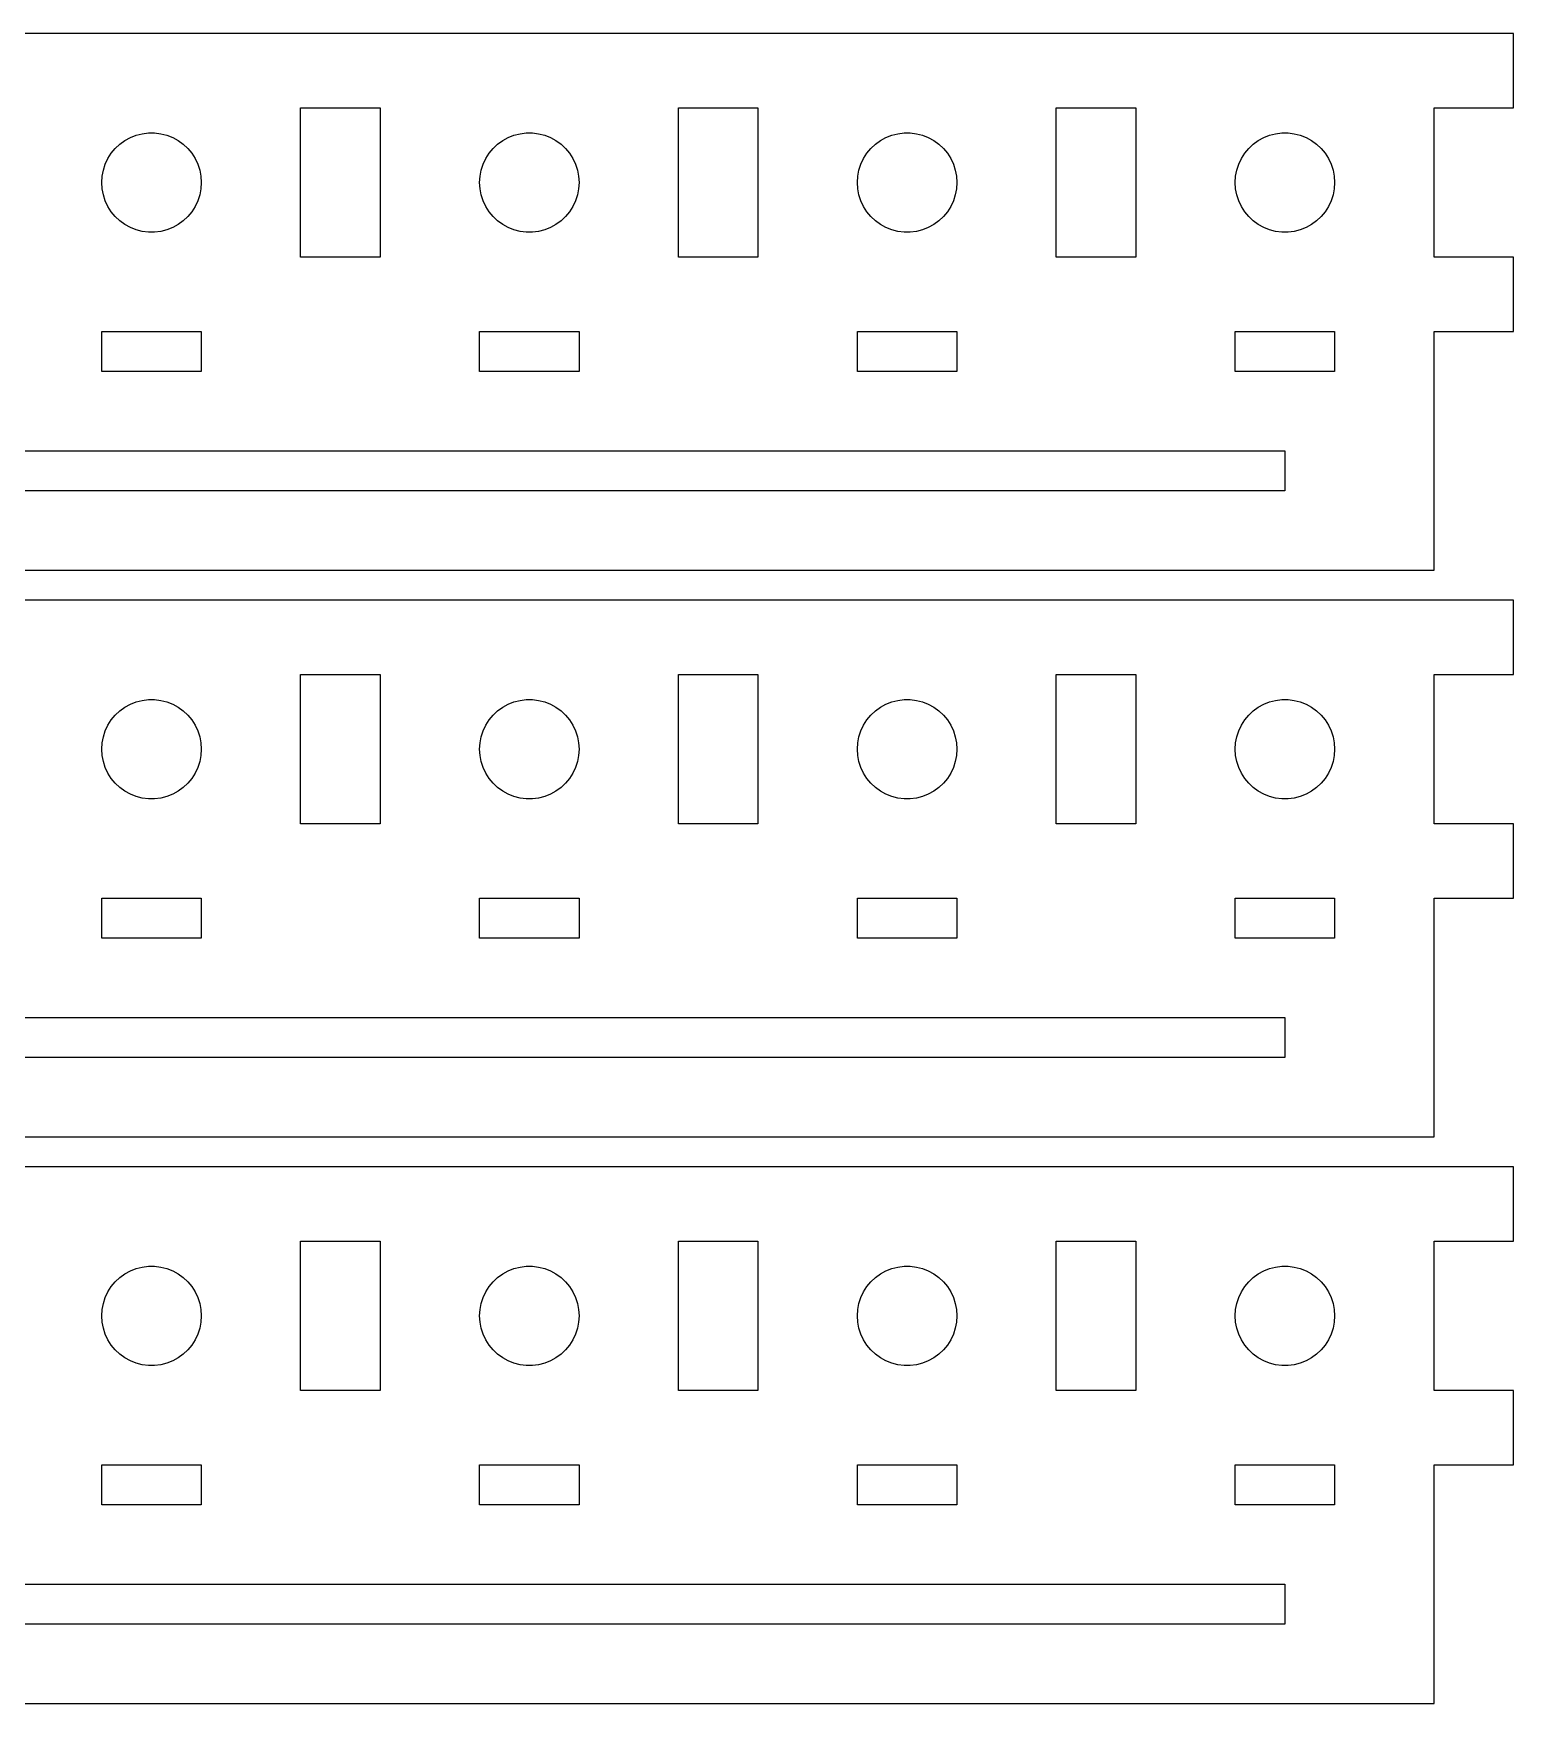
# Model space of a CAD drawing. Header units: metres. Extents: x -160 to 479, y -39 to 642.
# Drawn here: x 3.1 to 152, y -39 to 129 of the extents above; entities that cross this region are included whole.
import ezdxf

# ---------------------------------------------------------------- set-up
doc = ezdxf.new("R2010")
doc.units = ezdxf.units.M

msp = doc.modelspace()

# ---------------------------------------------------------------- linework, layer by layer
for p, q in [((152, 129), (-160, 129)), ((152, 121.5), (152, 129)), ((30, 106.5), (30, 121.5)), ((30, 121.5), (38, 121.5)), ((38, 121.5), (38, 106.5)), ((68, 106.5), (68, 121.5)), ((68, 121.5), (76, 121.5)), ((76, 121.5), (76, 106.5)), ((106, 106.5), (106, 121.5)), ((106, 121.5), (114, 121.5)), ((114, 121.5), (114, 106.5)), ((144, 106.5), (144, 121.5)), ((144, 121.5), (152, 121.5)), ((11.3551, 117.423), (11.8129, 117.853)), ((11.8129, 117.853), (12.3209, 118.222)), ((12.3209, 118.222), (12.8711, 118.524)), ((12.8711, 118.524), (13.4549, 118.755)), ((13.4549, 118.755), (14.0631, 118.911)), ((14.0631, 118.911), (14.686, 118.99)), ((14.686, 118.99), (15.3139, 118.99)), ((15.3139, 118.99), (15.9369, 118.911)), ((15.9369, 118.911), (16.5451, 118.755)), ((16.5451, 118.755), (17.1289, 118.524)), ((17.1289, 118.524), (17.6791, 118.222)), ((17.6791, 118.222), (18.1871, 117.853)), ((18.1871, 117.853), (18.6448, 117.423)), ((49.3551, 117.423), (49.8129, 117.853)), ((49.8129, 117.853), (50.3209, 118.222)), ((50.3209, 118.222), (50.8711, 118.524)), ((50.8711, 118.524), (51.4549, 118.755)), ((51.4549, 118.755), (52.0631, 118.911)), ((52.0631, 118.911), (52.686, 118.99)), ((52.686, 118.99), (53.3139, 118.99)), ((53.3139, 118.99), (53.9369, 118.911)), ((53.9369, 118.911), (54.5451, 118.755)), ((54.5451, 118.755), (55.1289, 118.524)), ((55.1289, 118.524), (55.6791, 118.222)), ((55.6791, 118.222), (56.1871, 117.853)), ((56.1871, 117.853), (56.6448, 117.423)), ((87.3551, 117.423), (87.8129, 117.853)), ((87.8129, 117.853), (88.3209, 118.222)), ((88.3209, 118.222), (88.8711, 118.524)), ((88.8711, 118.524), (89.4549, 118.755)), ((89.4549, 118.755), (90.0631, 118.911)), ((90.0631, 118.911), (90.686, 118.99)), ((90.686, 118.99), (91.3139, 118.99)), ((91.3139, 118.99), (91.9369, 118.911)), ((91.9369, 118.911), (92.5451, 118.755)), ((92.5451, 118.755), (93.1289, 118.524)), ((93.1289, 118.524), (93.6791, 118.222)), ((93.6791, 118.222), (94.1871, 117.853)), ((94.1871, 117.853), (94.6448, 117.423)), ((125.355, 117.423), (125.813, 117.853)), ((125.813, 117.853), (126.321, 118.222)), ((126.321, 118.222), (126.871, 118.524)), ((126.871, 118.524), (127.455, 118.755)), ((127.455, 118.755), (128.063, 118.911)), ((128.063, 118.911), (128.686, 118.99)), ((128.686, 118.99), (129.314, 118.99)), ((129.314, 118.99), (129.937, 118.911)), ((129.937, 118.911), (130.545, 118.755)), ((130.545, 118.755), (131.129, 118.524)), ((131.129, 118.524), (131.679, 118.222)), ((131.679, 118.222), (132.187, 117.853)), ((132.187, 117.853), (132.645, 117.423)), ((10.3511, 115.841), (10.6185, 116.409)), ((10.6185, 116.409), (10.9549, 116.939)), ((10.9549, 116.939), (11.3551, 117.423)), ((18.6448, 117.423), (19.0451, 116.939)), ((19.0451, 116.939), (19.3815, 116.409)), ((19.3815, 116.409), (19.6489, 115.841)), ((48.3511, 115.841), (48.6185, 116.409)), ((48.6185, 116.409), (48.9549, 116.939)), ((48.9549, 116.939), (49.3551, 117.423)), ((56.6448, 117.423), (57.0451, 116.939)), ((57.0451, 116.939), (57.3815, 116.409)), ((57.3815, 116.409), (57.6489, 115.841)), ((86.3511, 115.841), (86.6185, 116.409)), ((86.6185, 116.409), (86.9549, 116.939)), ((86.9549, 116.939), (87.3551, 117.423)), ((94.6448, 117.423), (95.0451, 116.939)), ((95.0451, 116.939), (95.3815, 116.409)), ((95.3815, 116.409), (95.6489, 115.841)), ((124.351, 115.841), (124.618, 116.409)), ((124.618, 116.409), (124.955, 116.939)), ((124.955, 116.939), (125.355, 117.423)), ((132.645, 117.423), (133.045, 116.939)), ((133.045, 116.939), (133.382, 116.409)), ((133.382, 116.409), (133.649, 115.841)), ((10, 114), (10.0394, 114.627)), ((10.0394, 114.627), (10.1571, 115.243)), ((10.1571, 115.243), (10.3511, 115.841)), ((19.6489, 115.841), (19.8429, 115.243)), ((19.8429, 115.243), (19.9606, 114.627)), ((19.9606, 114.627), (20, 114)), ((48, 114), (48.0394, 114.627)), ((48.0394, 114.627), (48.1571, 115.243)), ((48.1571, 115.243), (48.3511, 115.841)), ((57.6489, 115.841), (57.8429, 115.243)), ((57.8429, 115.243), (57.9606, 114.627)), ((57.9606, 114.627), (58, 114)), ((86, 114), (86.0394, 114.627)), ((86.0394, 114.627), (86.1571, 115.243)), ((86.1571, 115.243), (86.3511, 115.841)), ((95.6489, 115.841), (95.8429, 115.243)), ((95.8429, 115.243), (95.9606, 114.627)), ((95.9606, 114.627), (96, 114)), ((124, 114), (124.039, 114.627)), ((124.039, 114.627), (124.157, 115.243)), ((124.157, 115.243), (124.351, 115.841)), ((133.649, 115.841), (133.843, 115.243)), ((133.843, 115.243), (133.961, 114.627)), ((133.961, 114.627), (134, 114)), ((10.0394, 113.373), (10, 114)), ((10.1571, 112.757), (10.0394, 113.373)), ((10.3511, 112.159), (10.1571, 112.757)), ((19.8429, 112.757), (19.6489, 112.159)), ((19.9606, 113.373), (19.8429, 112.757)), ((20, 114), (19.9606, 113.373)), ((48.0394, 113.373), (48, 114)), ((48.1571, 112.757), (48.0394, 113.373)), ((48.3511, 112.159), (48.1571, 112.757)), ((57.8429, 112.757), (57.6489, 112.159)), ((57.9606, 113.373), (57.8429, 112.757)), ((58, 114), (57.9606, 113.373)), ((86.0394, 113.373), (86, 114)), ((86.1571, 112.757), (86.0394, 113.373)), ((86.3511, 112.159), (86.1571, 112.757)), ((95.8429, 112.757), (95.6489, 112.159)), ((95.9606, 113.373), (95.8429, 112.757)), ((96, 114), (95.9606, 113.373)), ((124.039, 113.373), (124, 114)), ((124.157, 112.757), (124.039, 113.373)), ((124.351, 112.159), (124.157, 112.757)), ((133.843, 112.757), (133.649, 112.159)), ((133.961, 113.373), (133.843, 112.757)), ((134, 114), (133.961, 113.373)), ((10.6185, 111.591), (10.3511, 112.159)), ((10.9549, 111.061), (10.6185, 111.591)), ((11.3551, 110.577), (10.9549, 111.061)), ((19.0451, 111.061), (18.6448, 110.577)), ((19.3815, 111.591), (19.0451, 111.061)), ((19.6489, 112.159), (19.3815, 111.591)), ((48.6185, 111.591), (48.3511, 112.159)), ((48.9549, 111.061), (48.6185, 111.591)), ((49.3551, 110.577), (48.9549, 111.061)), ((57.0451, 111.061), (56.6448, 110.577)), ((57.3815, 111.591), (57.0451, 111.061)), ((57.6489, 112.159), (57.3815, 111.591)), ((86.6185, 111.591), (86.3511, 112.159)), ((86.9549, 111.061), (86.6185, 111.591)), ((87.3551, 110.577), (86.9549, 111.061)), ((95.0451, 111.061), (94.6448, 110.577)), ((95.3815, 111.591), (95.0451, 111.061)), ((95.6489, 112.159), (95.3815, 111.591)), ((124.618, 111.591), (124.351, 112.159)), ((124.955, 111.061), (124.618, 111.591)), ((125.355, 110.577), (124.955, 111.061)), ((133.045, 111.061), (132.645, 110.577)), ((133.382, 111.591), (133.045, 111.061)), ((133.649, 112.159), (133.382, 111.591)), ((11.8129, 110.147), (11.3551, 110.577)), ((12.3209, 109.778), (11.8129, 110.147)), ((12.8711, 109.476), (12.3209, 109.778)), ((13.4549, 109.245), (12.8711, 109.476)), ((14.0631, 109.089), (13.4549, 109.245)), ((16.5451, 109.245), (15.9369, 109.089)), ((17.1289, 109.476), (16.5451, 109.245)), ((17.6791, 109.778), (17.1289, 109.476)), ((18.1871, 110.147), (17.6791, 109.778)), ((18.6448, 110.577), (18.1871, 110.147)), ((49.8129, 110.147), (49.3551, 110.577)), ((50.3209, 109.778), (49.8129, 110.147)), ((50.8711, 109.476), (50.3209, 109.778)), ((51.4549, 109.245), (50.8711, 109.476)), ((52.0631, 109.089), (51.4549, 109.245)), ((54.5451, 109.245), (53.9369, 109.089)), ((55.1289, 109.476), (54.5451, 109.245)), ((55.6791, 109.778), (55.1289, 109.476)), ((56.1871, 110.147), (55.6791, 109.778)), ((56.6448, 110.577), (56.1871, 110.147)), ((87.8129, 110.147), (87.3551, 110.577)), ((88.3209, 109.778), (87.8129, 110.147)), ((88.8711, 109.476), (88.3209, 109.778)), ((89.4549, 109.245), (88.8711, 109.476)), ((90.0631, 109.089), (89.4549, 109.245)), ((92.5451, 109.245), (91.9369, 109.089)), ((93.1289, 109.476), (92.5451, 109.245)), ((93.6791, 109.778), (93.1289, 109.476)), ((94.1871, 110.147), (93.6791, 109.778)), ((94.6448, 110.577), (94.1871, 110.147)), ((125.813, 110.147), (125.355, 110.577)), ((126.321, 109.778), (125.813, 110.147)), ((126.871, 109.476), (126.321, 109.778)), ((127.455, 109.245), (126.871, 109.476)), ((128.063, 109.089), (127.455, 109.245)), ((130.545, 109.245), (129.937, 109.089)), ((131.129, 109.476), (130.545, 109.245)), ((131.679, 109.778), (131.129, 109.476)), ((132.187, 110.147), (131.679, 109.778)), ((132.645, 110.577), (132.187, 110.147)), ((14.686, 109.01), (14.0631, 109.089)), ((15.3139, 109.01), (14.686, 109.01)), ((15.9369, 109.089), (15.3139, 109.01)), ((52.686, 109.01), (52.0631, 109.089)), ((53.3139, 109.01), (52.686, 109.01)), ((53.9369, 109.089), (53.3139, 109.01)), ((90.686, 109.01), (90.0631, 109.089)), ((91.3139, 109.01), (90.686, 109.01)), ((91.9369, 109.089), (91.3139, 109.01)), ((128.686, 109.01), (128.063, 109.089)), ((129.314, 109.01), (128.686, 109.01)), ((129.937, 109.089), (129.314, 109.01)), ((38, 106.5), (30, 106.5)), ((76, 106.5), (68, 106.5)), ((114, 106.5), (106, 106.5)), ((152, 106.5), (144, 106.5)), ((152, 99), (152, 106.5)), ((10, 95), (10, 99)), ((10, 99), (20, 99)), ((20, 99), (20, 95)), ((48, 95), (48, 99)), ((48, 99), (58, 99)), ((58, 99), (58, 95)), ((86, 95), (86, 99)), ((86, 99), (96, 99)), ((96, 99), (96, 95)), ((124, 95), (124, 99)), ((124, 99), (134, 99)), ((134, 99), (134, 95)), ((144, 99), (152, 99)), ((144, 75), (144, 99)), ((20, 95), (10, 95)), ((58, 95), (48, 95)), ((96, 95), (86, 95)), ((134, 95), (124, 95)), ((-137, 87), (129, 87)), ((129, 87), (129, 83)), ((129, 83), (-137, 83)), ((-152, 75), (144, 75)), ((152, 72), (-160, 72)), ((152, 64.5), (152, 72)), ((30, 49.5), (30, 64.5)), ((30, 64.5), (38, 64.5)), ((38, 64.5), (38, 49.5)), ((68, 49.5), (68, 64.5)), ((68, 64.5), (76, 64.5)), ((76, 64.5), (76, 49.5)), ((106, 49.5), (106, 64.5)), ((106, 64.5), (114, 64.5)), ((114, 64.5), (114, 49.5)), ((144, 49.5), (144, 64.5)), ((144, 64.5), (152, 64.5)), ((11.3551, 60.4227), (11.8129, 60.8526)), ((11.8129, 60.8526), (12.3209, 61.2216)), ((12.3209, 61.2216), (12.8711, 61.5241)), ((12.8711, 61.5241), (13.4549, 61.7553)), ((13.4549, 61.7553), (14.0631, 61.9114)), ((14.0631, 61.9114), (14.686, 61.9901)), ((14.686, 61.9901), (15.3139, 61.9901)), ((15.3139, 61.9901), (15.9369, 61.9114)), ((15.9369, 61.9114), (16.5451, 61.7553)), ((16.5451, 61.7553), (17.1289, 61.5241)), ((17.1289, 61.5241), (17.6791, 61.2216)), ((17.6791, 61.2216), (18.1871, 60.8526)), ((18.1871, 60.8526), (18.6448, 60.4227)), ((49.3551, 60.4227), (49.8129, 60.8526)), ((49.8129, 60.8526), (50.3209, 61.2216)), ((50.3209, 61.2216), (50.8711, 61.5241)), ((50.8711, 61.5241), (51.4549, 61.7553)), ((51.4549, 61.7553), (52.0631, 61.9114)), ((52.0631, 61.9114), (52.686, 61.9901)), ((52.686, 61.9901), (53.3139, 61.9901)), ((53.3139, 61.9901), (53.9369, 61.9114)), ((53.9369, 61.9114), (54.5451, 61.7553)), ((54.5451, 61.7553), (55.1289, 61.5241)), ((55.1289, 61.5241), (55.6791, 61.2216)), ((55.6791, 61.2216), (56.1871, 60.8526)), ((56.1871, 60.8526), (56.6448, 60.4227)), ((87.3551, 60.4227), (87.8129, 60.8526)), ((87.8129, 60.8526), (88.3209, 61.2216)), ((88.3209, 61.2216), (88.8711, 61.5241)), ((88.8711, 61.5241), (89.4549, 61.7553)), ((89.4549, 61.7553), (90.0631, 61.9114)), ((90.0631, 61.9114), (90.686, 61.9901)), ((90.686, 61.9901), (91.3139, 61.9901)), ((91.3139, 61.9901), (91.9369, 61.9114)), ((91.9369, 61.9114), (92.5451, 61.7553)), ((92.5451, 61.7553), (93.1289, 61.5241)), ((93.1289, 61.5241), (93.6791, 61.2216)), ((93.6791, 61.2216), (94.1871, 60.8526)), ((94.1871, 60.8526), (94.6448, 60.4227)), ((125.355, 60.4227), (125.813, 60.8526)), ((125.813, 60.8526), (126.321, 61.2216)), ((126.321, 61.2216), (126.871, 61.5241)), ((126.871, 61.5241), (127.455, 61.7553)), ((127.455, 61.7553), (128.063, 61.9114)), ((128.063, 61.9114), (128.686, 61.9901)), ((128.686, 61.9901), (129.314, 61.9901)), ((129.314, 61.9901), (129.937, 61.9114)), ((129.937, 61.9114), (130.545, 61.7553)), ((130.545, 61.7553), (131.129, 61.5241)), ((131.129, 61.5241), (131.679, 61.2216)), ((131.679, 61.2216), (132.187, 60.8526)), ((132.187, 60.8526), (132.645, 60.4227)), ((10.1571, 58.2434), (10.3511, 58.8406)), ((10.3511, 58.8406), (10.6185, 59.4088)), ((10.6185, 59.4088), (10.9549, 59.9389)), ((10.9549, 59.9389), (11.3551, 60.4227)), ((18.6448, 60.4227), (19.0451, 59.9389)), ((19.0451, 59.9389), (19.3815, 59.4088)), ((19.3815, 59.4088), (19.6489, 58.8406)), ((19.6489, 58.8406), (19.8429, 58.2434)), ((48.1571, 58.2434), (48.3511, 58.8406)), ((48.3511, 58.8406), (48.6185, 59.4088)), ((48.6185, 59.4088), (48.9549, 59.9389)), ((48.9549, 59.9389), (49.3551, 60.4227)), ((56.6448, 60.4227), (57.0451, 59.9389)), ((57.0451, 59.9389), (57.3815, 59.4088)), ((57.3815, 59.4088), (57.6489, 58.8406)), ((57.6489, 58.8406), (57.8429, 58.2434)), ((86.1571, 58.2434), (86.3511, 58.8406)), ((86.3511, 58.8406), (86.6185, 59.4088)), ((86.6185, 59.4088), (86.9549, 59.9389)), ((86.9549, 59.9389), (87.3551, 60.4227)), ((94.6448, 60.4227), (95.0451, 59.9389)), ((95.0451, 59.9389), (95.3815, 59.4088)), ((95.3815, 59.4088), (95.6489, 58.8406)), ((95.6489, 58.8406), (95.8429, 58.2434)), ((124.157, 58.2434), (124.351, 58.8406)), ((124.351, 58.8406), (124.618, 59.4088)), ((124.618, 59.4088), (124.955, 59.9389)), ((124.955, 59.9389), (125.355, 60.4227)), ((132.645, 60.4227), (133.045, 59.9389)), ((133.045, 59.9389), (133.382, 59.4088)), ((133.382, 59.4088), (133.649, 58.8406)), ((133.649, 58.8406), (133.843, 58.2434)), ((10, 57), (10.0394, 57.6267)), ((10.0394, 57.6267), (10.1571, 58.2434)), ((19.8429, 58.2434), (19.9606, 57.6267)), ((19.9606, 57.6267), (20, 57)), ((48, 57), (48.0394, 57.6267)), ((48.0394, 57.6267), (48.1571, 58.2434)), ((57.8429, 58.2434), (57.9606, 57.6267)), ((57.9606, 57.6267), (58, 57)), ((86, 57), (86.0394, 57.6267)), ((86.0394, 57.6267), (86.1571, 58.2434)), ((95.8429, 58.2434), (95.9606, 57.6267)), ((95.9606, 57.6267), (96, 57)), ((124, 57), (124.039, 57.6267)), ((124.039, 57.6267), (124.157, 58.2434)), ((133.843, 58.2434), (133.961, 57.6267)), ((133.961, 57.6267), (134, 57)), ((10.0394, 56.3733), (10, 57)), ((10.1571, 55.7566), (10.0394, 56.3733)), ((10.3511, 55.1594), (10.1571, 55.7566)), ((19.8429, 55.7566), (19.6489, 55.1594)), ((19.9606, 56.3733), (19.8429, 55.7566)), ((20, 57), (19.9606, 56.3733)), ((48.0394, 56.3733), (48, 57)), ((48.1571, 55.7566), (48.0394, 56.3733)), ((48.3511, 55.1594), (48.1571, 55.7566)), ((57.8429, 55.7566), (57.6489, 55.1594)), ((57.9606, 56.3733), (57.8429, 55.7566)), ((58, 57), (57.9606, 56.3733)), ((86.0394, 56.3733), (86, 57)), ((86.1571, 55.7566), (86.0394, 56.3733)), ((86.3511, 55.1594), (86.1571, 55.7566)), ((95.8429, 55.7566), (95.6489, 55.1594)), ((95.9606, 56.3733), (95.8429, 55.7566)), ((96, 57), (95.9606, 56.3733)), ((124.039, 56.3733), (124, 57)), ((124.157, 55.7566), (124.039, 56.3733)), ((124.351, 55.1594), (124.157, 55.7566)), ((133.843, 55.7566), (133.649, 55.1594)), ((133.961, 56.3733), (133.843, 55.7566)), ((134, 57), (133.961, 56.3733)), ((10.6185, 54.5912), (10.3511, 55.1594)), ((10.9549, 54.0611), (10.6185, 54.5912)), ((11.3551, 53.5773), (10.9549, 54.0611)), ((19.0451, 54.0611), (18.6448, 53.5773)), ((19.3815, 54.5912), (19.0451, 54.0611)), ((19.6489, 55.1594), (19.3815, 54.5912)), ((48.6185, 54.5912), (48.3511, 55.1594)), ((48.9549, 54.0611), (48.6185, 54.5912)), ((49.3551, 53.5773), (48.9549, 54.0611)), ((57.0451, 54.0611), (56.6448, 53.5773)), ((57.3815, 54.5912), (57.0451, 54.0611)), ((57.6489, 55.1594), (57.3815, 54.5912)), ((86.6185, 54.5912), (86.3511, 55.1594)), ((86.9549, 54.0611), (86.6185, 54.5912)), ((87.3551, 53.5773), (86.9549, 54.0611)), ((95.0451, 54.0611), (94.6448, 53.5773)), ((95.3815, 54.5912), (95.0451, 54.0611)), ((95.6489, 55.1594), (95.3815, 54.5912)), ((124.618, 54.5912), (124.351, 55.1594)), ((124.955, 54.0611), (124.618, 54.5912)), ((125.355, 53.5773), (124.955, 54.0611)), ((133.045, 54.0611), (132.645, 53.5773)), ((133.382, 54.5912), (133.045, 54.0611)), ((133.649, 55.1594), (133.382, 54.5912)), ((11.8129, 53.1474), (11.3551, 53.5773)), ((12.3209, 52.7784), (11.8129, 53.1474)), ((12.8711, 52.4759), (12.3209, 52.7784)), ((13.4549, 52.2447), (12.8711, 52.4759)), ((14.0631, 52.0886), (13.4549, 52.2447)), ((14.686, 52.0099), (14.0631, 52.0886)), ((15.9369, 52.0886), (15.3139, 52.0099)), ((16.5451, 52.2447), (15.9369, 52.0886)), ((17.1289, 52.4759), (16.5451, 52.2447)), ((17.6791, 52.7784), (17.1289, 52.4759)), ((18.1871, 53.1474), (17.6791, 52.7784)), ((18.6448, 53.5773), (18.1871, 53.1474)), ((49.8129, 53.1474), (49.3551, 53.5773)), ((50.3209, 52.7784), (49.8129, 53.1474)), ((50.8711, 52.4759), (50.3209, 52.7784)), ((51.4549, 52.2447), (50.8711, 52.4759)), ((52.0631, 52.0886), (51.4549, 52.2447)), ((52.686, 52.0099), (52.0631, 52.0886)), ((53.9369, 52.0886), (53.3139, 52.0099)), ((54.5451, 52.2447), (53.9369, 52.0886)), ((55.1289, 52.4759), (54.5451, 52.2447)), ((55.6791, 52.7784), (55.1289, 52.4759)), ((56.1871, 53.1474), (55.6791, 52.7784)), ((56.6448, 53.5773), (56.1871, 53.1474)), ((87.8129, 53.1474), (87.3551, 53.5773)), ((88.3209, 52.7784), (87.8129, 53.1474)), ((88.8711, 52.4759), (88.3209, 52.7784)), ((89.4549, 52.2447), (88.8711, 52.4759)), ((90.0631, 52.0886), (89.4549, 52.2447)), ((90.686, 52.0099), (90.0631, 52.0886)), ((91.9369, 52.0886), (91.3139, 52.0099)), ((92.5451, 52.2447), (91.9369, 52.0886)), ((93.1289, 52.4759), (92.5451, 52.2447)), ((93.6791, 52.7784), (93.1289, 52.4759)), ((94.1871, 53.1474), (93.6791, 52.7784)), ((94.6448, 53.5773), (94.1871, 53.1474)), ((125.813, 53.1474), (125.355, 53.5773)), ((126.321, 52.7784), (125.813, 53.1474)), ((126.871, 52.4759), (126.321, 52.7784)), ((127.455, 52.2447), (126.871, 52.4759)), ((128.063, 52.0886), (127.455, 52.2447)), ((128.686, 52.0099), (128.063, 52.0886)), ((129.937, 52.0886), (129.314, 52.0099)), ((130.545, 52.2447), (129.937, 52.0886)), ((131.129, 52.4759), (130.545, 52.2447)), ((131.679, 52.7784), (131.129, 52.4759)), ((132.187, 53.1474), (131.679, 52.7784)), ((132.645, 53.5773), (132.187, 53.1474)), ((15.3139, 52.0099), (14.686, 52.0099)), ((53.3139, 52.0099), (52.686, 52.0099)), ((91.3139, 52.0099), (90.686, 52.0099)), ((129.314, 52.0099), (128.686, 52.0099)), ((38, 49.5), (30, 49.5)), ((76, 49.5), (68, 49.5)), ((114, 49.5), (106, 49.5)), ((152, 49.5), (144, 49.5)), ((152, 42), (152, 49.5)), ((10, 38), (10, 42)), ((10, 42), (20, 42)), ((20, 42), (20, 38)), ((48, 38), (48, 42)), ((48, 42), (58, 42)), ((58, 42), (58, 38)), ((86, 38), (86, 42)), ((86, 42), (96, 42)), ((96, 42), (96, 38)), ((124, 38), (124, 42)), ((124, 42), (134, 42)), ((134, 42), (134, 38)), ((144, 42), (152, 42)), ((144, 18), (144, 42)), ((20, 38), (10, 38)), ((58, 38), (48, 38)), ((96, 38), (86, 38)), ((134, 38), (124, 38)), ((-137, 30), (129, 30)), ((129, 30), (129, 26)), ((129, 26), (-137, 26)), ((-152, 18), (144, 18)), ((152, 15), (-160, 15)), ((152, 7.5), (152, 15)), ((30, -7.5), (30, 7.5)), ((30, 7.5), (38, 7.5)), ((38, 7.5), (38, -7.5)), ((68, -7.5), (68, 7.5)), ((68, 7.5), (76, 7.5)), ((76, 7.5), (76, -7.5)), ((106, -7.5), (106, 7.5)), ((106, 7.5), (114, 7.5)), ((114, 7.5), (114, -7.5)), ((144, -7.5), (144, 7.5)), ((144, 7.5), (152, 7.5)), ((10.9549, 2.93892), (11.3551, 3.42273)), ((11.3551, 3.42273), (11.8129, 3.85255)), ((11.8129, 3.85255), (12.3209, 4.22163)), ((12.3209, 4.22163), (12.8711, 4.52412)), ((12.8711, 4.52412), (13.4549, 4.75528)), ((13.4549, 4.75528), (14.0631, 4.91142)), ((14.0631, 4.91142), (14.686, 4.99013)), ((14.686, 4.99013), (15.3139, 4.99013)), ((15.3139, 4.99013), (15.9369, 4.91142)), ((15.9369, 4.91142), (16.5451, 4.75528)), ((16.5451, 4.75528), (17.1289, 4.52412)), ((17.1289, 4.52412), (17.6791, 4.22163)), ((17.6791, 4.22163), (18.1871, 3.85255)), ((18.1871, 3.85255), (18.6448, 3.42273)), ((18.6448, 3.42273), (19.0451, 2.93892)), ((48.9549, 2.93892), (49.3551, 3.42273)), ((49.3551, 3.42273), (49.8129, 3.85255)), ((49.8129, 3.85255), (50.3209, 4.22163)), ((50.3209, 4.22163), (50.8711, 4.52412)), ((50.8711, 4.52412), (51.4549, 4.75528)), ((51.4549, 4.75528), (52.0631, 4.91142)), ((52.0631, 4.91142), (52.686, 4.99013)), ((52.686, 4.99013), (53.3139, 4.99013)), ((53.3139, 4.99013), (53.9369, 4.91142)), ((53.9369, 4.91142), (54.5451, 4.75528)), ((54.5451, 4.75528), (55.1289, 4.52412)), ((55.1289, 4.52412), (55.6791, 4.22163)), ((55.6791, 4.22163), (56.1871, 3.85255)), ((56.1871, 3.85255), (56.6448, 3.42273)), ((56.6448, 3.42273), (57.0451, 2.93892)), ((86.9549, 2.93892), (87.3551, 3.42273)), ((87.3551, 3.42273), (87.8129, 3.85255)), ((87.8129, 3.85255), (88.3209, 4.22163)), ((88.3209, 4.22163), (88.8711, 4.52412)), ((88.8711, 4.52412), (89.4549, 4.75528)), ((89.4549, 4.75528), (90.0631, 4.91142)), ((90.0631, 4.91142), (90.686, 4.99013)), ((90.686, 4.99013), (91.3139, 4.99013)), ((91.3139, 4.99013), (91.9369, 4.91142)), ((91.9369, 4.91142), (92.5451, 4.75528)), ((92.5451, 4.75528), (93.1289, 4.52412)), ((93.1289, 4.52412), (93.6791, 4.22163)), ((93.6791, 4.22163), (94.1871, 3.85255)), ((94.1871, 3.85255), (94.6448, 3.42273)), ((94.6448, 3.42273), (95.0451, 2.93892)), ((124.955, 2.93892), (125.355, 3.42273)), ((125.355, 3.42273), (125.813, 3.85255)), ((125.813, 3.85255), (126.321, 4.22163)), ((126.321, 4.22163), (126.871, 4.52412)), ((126.871, 4.52412), (127.455, 4.75528)), ((127.455, 4.75528), (128.063, 4.91142)), ((128.063, 4.91142), (128.686, 4.99013)), ((128.686, 4.99013), (129.314, 4.99013)), ((129.314, 4.99013), (129.937, 4.91142)), ((129.937, 4.91142), (130.545, 4.75528)), ((130.545, 4.75528), (131.129, 4.52412)), ((131.129, 4.52412), (131.679, 4.22163)), ((131.679, 4.22163), (132.187, 3.85255)), ((132.187, 3.85255), (132.645, 3.42273)), ((132.645, 3.42273), (133.045, 2.93892)), ((10.1571, 1.24344), (10.3511, 1.84062)), ((10.3511, 1.84062), (10.6185, 2.40877)), ((10.6185, 2.40877), (10.9549, 2.93892)), ((19.0451, 2.93892), (19.3815, 2.40877)), ((19.3815, 2.40877), (19.6489, 1.84062)), ((19.6489, 1.84062), (19.8429, 1.24344)), ((48.1571, 1.24344), (48.3511, 1.84062)), ((48.3511, 1.84062), (48.6185, 2.40877)), ((48.6185, 2.40877), (48.9549, 2.93892)), ((57.0451, 2.93892), (57.3815, 2.40877)), ((57.3815, 2.40877), (57.6489, 1.84062)), ((57.6489, 1.84062), (57.8429, 1.24344)), ((86.1571, 1.24344), (86.3511, 1.84062)), ((86.3511, 1.84062), (86.6185, 2.40877)), ((86.6185, 2.40877), (86.9549, 2.93892)), ((95.0451, 2.93892), (95.3815, 2.40877)), ((95.3815, 2.40877), (95.6489, 1.84062)), ((95.6489, 1.84062), (95.8429, 1.24344)), ((124.157, 1.24344), (124.351, 1.84062)), ((124.351, 1.84062), (124.618, 2.40877)), ((124.618, 2.40877), (124.955, 2.93892)), ((133.045, 2.93892), (133.382, 2.40877)), ((133.382, 2.40877), (133.649, 1.84062)), ((133.649, 1.84062), (133.843, 1.24344)), ((10, 0), (10.0394, 0.62666)), ((10.0394, -0.62666), (10, 0)), ((10.0394, 0.62666), (10.1571, 1.24344)), ((19.8429, 1.24344), (19.9606, 0.62666)), ((19.9606, 0.62666), (20, 0)), ((20, 0), (19.9606, -0.62666)), ((48, 0), (48.0394, 0.62666)), ((48.0394, -0.62666), (48, 0)), ((48.0394, 0.62666), (48.1571, 1.24344)), ((57.8429, 1.24344), (57.9606, 0.62666)), ((57.9606, 0.62666), (58, 0)), ((58, 0), (57.9606, -0.62666)), ((86, 0), (86.0394, 0.62666)), ((86.0394, -0.62666), (86, 0)), ((86.0394, 0.62666), (86.1571, 1.24344)), ((95.8429, 1.24344), (95.9606, 0.62666)), ((95.9606, 0.62666), (96, 0)), ((96, 0), (95.9606, -0.62666)), ((124, 0), (124.039, 0.62666)), ((124.039, -0.62666), (124, 0)), ((124.039, 0.62666), (124.157, 1.24344)), ((133.843, 1.24344), (133.961, 0.62666)), ((133.961, 0.62666), (134, 0)), ((134, 0), (133.961, -0.62666)), ((10.1571, -1.24344), (10.0394, -0.62666)), ((10.3511, -1.84062), (10.1571, -1.24344)), ((19.8429, -1.24344), (19.6489, -1.84062)), ((19.9606, -0.62666), (19.8429, -1.24344)), ((48.1571, -1.24344), (48.0394, -0.62666)), ((48.3511, -1.84062), (48.1571, -1.24344)), ((57.8429, -1.24344), (57.6489, -1.84062)), ((57.9606, -0.62666), (57.8429, -1.24344)), ((86.1571, -1.24344), (86.0394, -0.62666)), ((86.3511, -1.84062), (86.1571, -1.24344)), ((95.8429, -1.24344), (95.6489, -1.84062)), ((95.9606, -0.62666), (95.8429, -1.24344)), ((124.157, -1.24344), (124.039, -0.62666)), ((124.351, -1.84062), (124.157, -1.24344)), ((133.843, -1.24344), (133.649, -1.84062)), ((133.961, -0.62666), (133.843, -1.24344)), ((10.6185, -2.40877), (10.3511, -1.84062)), ((10.9549, -2.93892), (10.6185, -2.40877)), ((11.3551, -3.42273), (10.9549, -2.93892)), ((19.0451, -2.93892), (18.6448, -3.42273)), ((19.3815, -2.40877), (19.0451, -2.93892)), ((19.6489, -1.84062), (19.3815, -2.40877)), ((48.6185, -2.40877), (48.3511, -1.84062)), ((48.9549, -2.93892), (48.6185, -2.40877)), ((49.3551, -3.42273), (48.9549, -2.93892)), ((57.0451, -2.93892), (56.6448, -3.42273)), ((57.3815, -2.40877), (57.0451, -2.93892)), ((57.6489, -1.84062), (57.3815, -2.40877)), ((86.6185, -2.40877), (86.3511, -1.84062)), ((86.9549, -2.93892), (86.6185, -2.40877)), ((87.3551, -3.42273), (86.9549, -2.93892)), ((95.0451, -2.93892), (94.6448, -3.42273)), ((95.3815, -2.40877), (95.0451, -2.93892)), ((95.6489, -1.84062), (95.3815, -2.40877)), ((124.618, -2.40877), (124.351, -1.84062)), ((124.955, -2.93892), (124.618, -2.40877)), ((125.355, -3.42273), (124.955, -2.93892)), ((133.045, -2.93892), (132.645, -3.42273)), ((133.382, -2.40877), (133.045, -2.93892)), ((133.649, -1.84062), (133.382, -2.40877)), ((11.8129, -3.85255), (11.3551, -3.42273)), ((12.3209, -4.22163), (11.8129, -3.85255)), ((12.8711, -4.52412), (12.3209, -4.22163)), ((13.4549, -4.75528), (12.8711, -4.52412)), ((14.0631, -4.91142), (13.4549, -4.75528)), ((14.686, -4.99013), (14.0631, -4.91142)), ((15.3139, -4.99013), (14.686, -4.99013)), ((15.9369, -4.91142), (15.3139, -4.99013)), ((16.5451, -4.75528), (15.9369, -4.91142)), ((17.1289, -4.52412), (16.5451, -4.75528)), ((17.6791, -4.22163), (17.1289, -4.52412)), ((18.1871, -3.85255), (17.6791, -4.22163)), ((18.6448, -3.42273), (18.1871, -3.85255)), ((49.8129, -3.85255), (49.3551, -3.42273)), ((50.3209, -4.22163), (49.8129, -3.85255)), ((50.8711, -4.52412), (50.3209, -4.22163)), ((51.4549, -4.75528), (50.8711, -4.52412)), ((52.0631, -4.91142), (51.4549, -4.75528)), ((52.686, -4.99013), (52.0631, -4.91142)), ((53.3139, -4.99013), (52.686, -4.99013)), ((53.9369, -4.91142), (53.3139, -4.99013)), ((54.5451, -4.75528), (53.9369, -4.91142)), ((55.1289, -4.52412), (54.5451, -4.75528)), ((55.6791, -4.22163), (55.1289, -4.52412)), ((56.1871, -3.85255), (55.6791, -4.22163)), ((56.6448, -3.42273), (56.1871, -3.85255)), ((87.8129, -3.85255), (87.3551, -3.42273)), ((88.3209, -4.22163), (87.8129, -3.85255)), ((88.8711, -4.52412), (88.3209, -4.22163)), ((89.4549, -4.75528), (88.8711, -4.52412)), ((90.0631, -4.91142), (89.4549, -4.75528)), ((90.686, -4.99013), (90.0631, -4.91142)), ((91.3139, -4.99013), (90.686, -4.99013)), ((91.9369, -4.91142), (91.3139, -4.99013)), ((92.5451, -4.75528), (91.9369, -4.91142)), ((93.1289, -4.52412), (92.5451, -4.75528)), ((93.6791, -4.22163), (93.1289, -4.52412)), ((94.1871, -3.85255), (93.6791, -4.22163)), ((94.6448, -3.42273), (94.1871, -3.85255)), ((125.813, -3.85255), (125.355, -3.42273)), ((126.321, -4.22163), (125.813, -3.85255)), ((126.871, -4.52412), (126.321, -4.22163)), ((127.455, -4.75528), (126.871, -4.52412)), ((128.063, -4.91142), (127.455, -4.75528)), ((128.686, -4.99013), (128.063, -4.91142)), ((129.314, -4.99013), (128.686, -4.99013)), ((129.937, -4.91142), (129.314, -4.99013)), ((130.545, -4.75528), (129.937, -4.91142)), ((131.129, -4.52412), (130.545, -4.75528)), ((131.679, -4.22163), (131.129, -4.52412)), ((132.187, -3.85255), (131.679, -4.22163)), ((132.645, -3.42273), (132.187, -3.85255)), ((38, -7.5), (30, -7.5)), ((76, -7.5), (68, -7.5)), ((114, -7.5), (106, -7.5)), ((152, -7.5), (144, -7.5)), ((152, -15), (152, -7.5)), ((10, -19), (10, -15)), ((10, -15), (20, -15)), ((20, -15), (20, -19)), ((48, -19), (48, -15)), ((48, -15), (58, -15)), ((58, -15), (58, -19)), ((86, -19), (86, -15)), ((86, -15), (96, -15)), ((96, -15), (96, -19)), ((124, -19), (124, -15)), ((124, -15), (134, -15)), ((134, -15), (134, -19)), ((144, -15), (152, -15)), ((144, -39), (144, -15)), ((20, -19), (10, -19)), ((58, -19), (48, -19)), ((96, -19), (86, -19)), ((134, -19), (124, -19)), ((-137, -27), (129, -27)), ((129, -27), (129, -31)), ((129, -31), (-137, -31)), ((-152, -39), (144, -39))]:
    msp.add_line(p, q)

doc.saveas('drawing.dxf')
